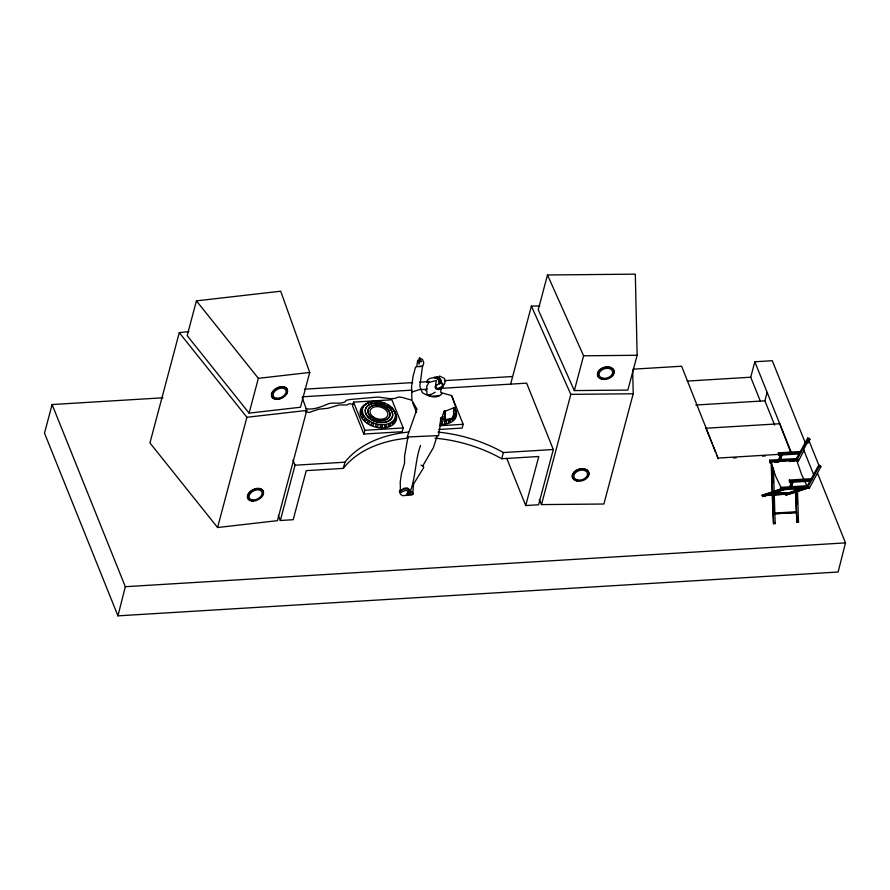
<?xml version="1.0" encoding="UTF-8"?>
<svg xmlns="http://www.w3.org/2000/svg" width="890" height="890" viewBox="0 0 890 890"><rect width="100%" height="100%" fill="white"/><g stroke="black" fill="none" stroke-linecap="round" stroke-linejoin="round"><path stroke-width="1.33" d="M440.561 417.688L444.889 419.668L453.355 418.1L453.856 407.765L453.455 411.803M442.241 383.089A4.072 2.67 -24.2 0 1 442.842 384.324L442.408 385.848L440.138 387.762L440.928 389.186L440.761 392.123L442.007 393.736C436.145 399.666 428.301 396.083 422.349 392.735L421.003 389.086L411.703 392.123M444.889 419.668L444.444 411.247L444.889 419.668L445.434 411.169L455.669 407.03L451.775 395.638L441.44 392.768M444.933 414.918L444.599 417.41L442.208 416.42M420.547 445.412C414.862 461.031 415.919 478.431 409.467 493.572L407.72 493.116L406.341 494.061L408.421 494.885L408.855 494.351L409.178 490.145L408.343 489.322C405.362 488.065 401.257 489.444 399.732 492.337L400.745 494.462L402.547 495.674L412.103 494.985L413.238 493.794L413.094 492.537L410.446 491.636M407.965 436.89L404.572 456.203L404.572 463.134L401.524 473.157L400.244 481.991L400.4 489.311L399.299 491.414L404.294 488.209L407.397 487.965L409.645 489.845L407.72 493.116M817.654 473.602L845.5 542.878L838.124 572.014L117.947 615.847L125.323 586.699L52.11 404.538L163.026 397.786M445.434 411.169L443.976 411.28L440.639 422.405L438.559 435.866L437.224 435.655L433.463 447.525L422.705 466.015M52.11 404.538L44.5 433.118L117.947 615.847M188.858 331.57L179.279 332.671L149.943 442.92L217.572 527.525L277.435 520.661L306.772 410.424L302.111 397.374M196.423 300.865L187.167 335.652L249.1 413.127L300.464 407.242L309.731 372.454L280.695 291.208L196.423 300.865L258.356 378.339L249.1 413.127M217.572 527.525L246.908 417.276L179.279 332.671M408.143 438.136A113.709 75.784 14.9 0 0 343.306 468.385L306.26 470.643L293.199 519.704L280.328 520.494L295.035 465.225L292.966 460.097M353.553 402.124L352.551 405.896L363.865 434.053L402.202 431.717L403.214 427.945L391.889 399.788L353.553 402.124L364.867 430.282L363.865 434.053M343.306 468.385L344.953 462.188A113.709 75.784 14.9 0 1 408.466 432.062M419.724 358.058L422.483 359.438L423.762 362.586L423.228 365.1L422.594 366.213L416.698 366.624L417.699 360.239L418.778 360.261L418.856 364.11L420.191 361.429L419.001 358.703L419.557 357.914L421.66 361.863M451.842 396.139L463.156 424.296L462.155 428.068L438.87 429.481M510.571 384.38L531.397 306.093L539.718 306.015M547.495 274.977L538.239 309.764L574.339 390.577L627.873 390.076L637.14 355.288L635.315 274.153L547.495 274.977L583.595 355.789L574.339 390.577M434.988 438.18A113.709 75.784 14.9 0 1 501.738 458.751L503.384 452.554L553.302 449.517L538.595 504.775L525.723 505.553L506.744 458.339M525.723 505.553L538.784 456.492L501.738 458.751M632.69 370.229L633.213 393.769L603.887 504.018L541.487 504.597L570.824 394.348L531.397 306.093M633.068 369.183L681.606 366.224L718.297 458.84L716.761 455.013M760.461 401.446L750.726 377.215L754.831 361.774L772.275 360.706L805.795 444.099M774.623 425.053L764.888 400.823L767.135 392.379M799.087 453.822L796.439 458.539L769.694 460.163L769.839 462.666L771.63 462.555L772.531 491.781L781.331 489.266M791.021 453.11L779.44 422.984M769.839 462.666L769.694 460.163M808.02 443.064L809.922 439.493L809.444 438.292L807.697 438.069L800.366 451.508L778.416 452.843L778.605 455.168L800.232 453.856L796.928 459.752L770.184 461.376M778.605 455.168L778.416 452.843M810.022 481.034L807.375 485.751L780.63 487.375L780.285 488.666L780.775 489.878L809.399 488.132L820.858 466.705L820.38 465.503L818.633 465.281L811.302 478.72L811.791 479.933L789.842 481.268L789.352 480.055L811.302 478.72M780.775 489.878L780.63 487.375M789.352 480.055L789.541 482.38L811.168 481.067L807.864 486.964L781.12 488.588M789.541 482.38L789.842 481.268M778.872 460.564L780.352 454.111L778.872 460.564L780.363 460.475L782.11 454.679L780.608 454.768M780.363 460.475L781.498 455.179M790.932 482.48L789.808 487.776L791.299 487.687L793.046 481.891M789.808 487.776L791.555 481.98M792.434 482.391L791.299 487.687M399.732 492.337L400.155 491.191M374.812 401.835L377.104 401.835M796.583 461.042L798.464 460.92L804.193 450.207M778.906 454.056L800.855 452.721L808.176 439.282L807.697 438.069M811.791 479.933L819.123 466.493L818.633 465.281M435.878 384.435L436.423 385.637L435.666 384.547L436.322 380.553L428.947 382.377L426.677 386.382L426.955 388.418L425.409 390.443L426.933 390.944L426.966 394.248L427.645 394.826L431.294 394.381L435.21 392.234M399.91 492.749L405.384 490.446L407.13 490.579L408.744 492.159M364.7 404.861C367.492 403.036 361.952 406.808 364.689 405.039M440.928 389.186L441.985 388.118L441.44 386.905M416.698 366.624L415.508 367.158L413.105 376.214L411.558 386.85L411.925 400.5L416.976 409.133L407.197 437.001L437.224 435.655M381.398 402.736L379.563 401.98M440.127 387.762L438.125 388.296A4.072 2.67 -24.2 0 1 435.7 387.639L435.277 387.072A4.072 2.67 -24.2 0 1 435.099 386.394M407.309 495.263L408.421 494.885M772.587 493.583L764.232 496.397L762.597 496.498L762.107 495.296L772.097 491.925L771.185 462.678M772.531 491.781L780.886 488.966M772.487 492.248L762.107 495.296M783.723 488.454L784.201 489.667L774.222 493.038L775.168 523.62L773.532 523.709L772.576 493.138L782.566 489.767L782.076 488.554M762.597 496.498L772.131 493.282L773.532 523.709M773.933 493.627L789.041 492.659L789.319 493.928L767.636 495.252L767.358 493.972M795.771 487.698L795.849 490.357L801.812 488.343M788.318 493.349L795.805 490.824M798.686 489.856L801.067 489.055M807.519 488.254L797.54 491.614L798.486 522.196L796.85 522.297L795.894 491.714L805.884 488.343M795.326 487.853L795.404 490.512L785.425 493.872L785.915 495.085L795.449 491.859L796.85 522.297M795.905 492.17L785.915 495.085M371.508 402.325L370.529 402.369L372.765 401.802M439.604 395.538L431.572 396.317L427.378 395.06M419.312 366.669L422.516 366.213L419.88 385.726L420.703 389.141M408.877 494.039L413.238 493.794M258.356 378.339L309.731 372.454M246.908 417.276L306.772 410.424M304.458 389.186L412.615 382.6M419.546 382.177L429.247 381.588M444.499 380.653L512.44 376.526M302.889 396.773L411.992 390.132M420.28 389.62L427.189 389.208M441.006 388.363L526.635 383.156L553.302 449.517M687.169 381.087L750.726 377.215M695.802 405.028L764.888 400.823M364.867 430.282L403.214 427.945M439.882 425.709L463.156 424.296M779.228 423.774L705.993 428.235L712.145 443.543M295.035 465.225L344.953 462.188M718.508 458.05L779.306 454.345M733.494 457.916L736.264 457.749M762.519 456.147L765.278 455.98M778.605 459.907L780.096 459.819M774.623 462.377L778.683 462.121M789.519 461.465L794.948 461.131M792.167 487.308L797.64 486.975M795.849 490.357L797.496 490.257L797.407 487.598M772.576 493.138L774.222 493.038M795.894 491.714L797.54 491.614M770.073 493.805L789.041 492.659M774.4 513.085L796.072 511.761M774.411 513.719L796.539 512.484L774.867 513.808M125.323 586.699L845.5 542.878M583.595 355.789L637.14 355.288M570.824 394.348L633.213 393.769M441.307 383.657L439.994 382.822L438.993 383L439.349 383.801A4.072 2.67 -24.2 0 0 436.656 385.337L436.078 386.071A4.072 2.67 -24.2 0 0 435.822 388.274L436.245 388.841A4.072 2.67 -24.2 0 0 440.672 388.974L442.942 387.05L443.387 385.537A4.072 2.67 -24.2 0 0 441.307 383.657A11.192 7.343 -24.2 0 0 436.623 377.204L434.42 377.049L434.365 377.683A10.847 7.109 -24.2 0 1 439.349 383.801M808.176 439.282L809.922 439.493M819.123 466.493L820.858 466.705M353.352 404.394L349.269 403.726L347.167 404.961L339.034 404.972L327.876 408.288L318.553 409.211L309.342 412.404L305.637 411.792M411.792 491.658L412.893 491.836L413.594 483.993L423.673 467.662L423.54 466.438L420.992 465.125M380.653 402.747L379.585 402.425M305.893 408.699C313.636 410.19 321.702 406.574 328.744 403.637C334.251 402.258 340.002 404.383 345.32 401.746L346.054 400.333L350.215 399.476L378.05 397.029L390.521 398.731L395.093 398.42L398.253 397.04L401.991 397.374L411.447 400.099M385.381 403.615L383.835 403.203L384.124 403.682M428.947 382.377L426.944 382.366L427.968 381.387L426.978 381.087L427.667 379.963L430.07 378.317L434.365 377.683A10.891 6.308 -25.4 0 1 439.082 382.322M389.675 406.241L387.973 405.317M392.724 408.955L391.344 407.509L391.6 408.043M454.456 407.909L454.968 408.755L454.334 407.598M394.515 411.558C396.017 414.117 392.913 408.644 394.359 411.291M807.208 486.396L801.645 474.648L796.75 460.397L770.773 461.977L775.668 476.228L781.231 487.976M442.831 384.424L443.376 385.626L444.755 383.49L445.167 380.764L444.41 378.439L439.493 376.003L439.593 376.837L436.623 377.204A11.247 6.53 -25.1 0 1 440.939 382.856M435.522 387.406L435.844 388.696L435.399 387.239M539.24 499.557L541.487 504.597M819.167 466.015L808.71 440.016L803.581 449.561L814.027 475.56M800.366 451.508L800.855 452.721M797.974 459.718L798.464 460.92M808.921 486.93L809.399 488.132M796.439 458.539L796.928 459.752M807.375 485.751L807.864 486.964M754.831 361.774L791.232 452.32M798.486 522.196L797.874 517.001M774.689 522.408L775.168 523.62M713.168 446.09L715.738 452.465M412.493 402.247L416.609 412.482M278.281 515.388L280.328 520.494M788.829 492.726L789.107 494.006L767.436 495.318L767.158 494.05M453.066 415.853L453.355 418.1M797.095 491.758L797.462 503.718M773.432 467.773L774.178 491.68M773.065 470.554L773.443 482.525M773.855 495.841L774.311 510.448M437.936 432.106A113.709 75.784 14.9 0 1 503.384 452.554M438.803 382.6A4.072 2.67 -24.2 0 1 441.596 382.678M275.8 398.965A8.533 5.474 -26.6 0 1 272.262 392.067A8.533 5.474 -26.6 0 1 283.02 386.627A8.533 5.474 -26.6 0 1 286.569 393.514M281.919 397.663A8.533 5.474 -26.6 0 1 277.78 398.931M250.046 500.269A8.533 5.474 -26.6 0 1 249.4 492.215A8.533 5.474 -26.6 0 1 260.714 488.732A8.533 5.474 -26.6 0 1 261.349 496.798M253.739 500.647A8.533 5.474 -26.6 0 1 251.77 500.67M606.279 378.851A8.533 5.874 -17 0 1 597.568 373.01A8.533 5.874 -17 0 1 609.428 366.98A8.533 5.874 -17 0 1 611.997 375.936M576.865 480.667A8.533 5.874 -17 0 1 573.85 472.19A8.533 5.874 -17 0 1 586.588 469.631A8.533 5.874 -17 0 1 585.186 478.998M395.905 413.961A18.623 12.416 14.9 0 1 385.059 427.756A18.623 12.416 14.9 0 1 362.019 418.322A18.623 12.416 14.9 0 1 368.849 402.881M369.884 402.625A18.623 12.416 14.9 0 1 372.076 402.258M390.977 407.676A18.623 12.416 14.9 0 1 395.394 412.849M454.69 408.098A18.623 12.416 14.9 0 1 439.983 424.219M454.779 408.321A16.888 11.258 14.9 0 1 440.383 420.926M442.764 418.945A13.973 9.312 14.9 0 1 440.428 418.945M442.82 418.734A13.973 9.312 14.9 0 1 440.483 418.734M360.706 410.857C362.575 411.736 362.241 407.22 360.706 410.857M395.449 416.865L396.117 418.823L395.449 416.865M455.402 413.216L456.058 415.174L455.402 413.216M394.27 420.113C394.559 424.43 396.161 417.955 394.27 420.113M454.223 416.464C454.501 420.781 456.103 414.317 454.223 416.464M361.596 408.243L363.253 406.808L361.596 408.243M395.327 413.483L396.117 415.663L395.327 413.483M455.28 409.834L456.069 412.014L455.324 409.856M366.802 403.582L368.849 402.636L366.914 403.504M276.656 398.242A6.987 4.483 -26.6 0 0 286.157 391.177A6.987 4.483 -26.6 0 0 276.011 390.154A6.987 4.483 -26.6 0 0 276.656 398.242M276 399.354A8.533 5.474 -26.6 0 0 287.615 390.732A8.533 5.474 -26.6 0 0 275.221 389.486A8.533 5.474 -26.6 0 0 276 399.354M252.627 499.946A6.987 4.483 -26.6 0 0 262.127 492.893A6.987 4.483 -26.6 0 0 251.981 491.87A6.987 4.483 -26.6 0 0 252.627 499.946M251.97 501.07A8.533 5.474 -26.6 0 0 263.574 492.448A8.533 5.474 -26.6 0 0 251.191 491.191A8.533 5.474 -26.6 0 0 251.97 501.07M602.841 378.217A6.987 4.806 -17 0 0 612.676 371.976A6.987 4.806 -17 0 0 602.074 369.828A6.987 4.806 -17 0 0 602.841 378.217M602.163 379.296A8.533 5.874 -17 0 0 614.178 371.675A8.533 5.874 -17 0 0 601.24 369.05A8.533 5.874 -17 0 0 602.163 379.296M577.654 479.988A6.987 4.806 -17 0 0 587.5 473.758A6.987 4.806 -17 0 0 576.898 471.6A6.987 4.806 -17 0 0 577.654 479.988M576.987 481.067A8.533 5.874 -17 0 0 589.002 473.458A8.533 5.874 -17 0 0 576.064 470.821A8.533 5.874 -17 0 0 576.987 481.067M381.543 427.278A1.168 1.101 -44.9 0 0 382.211 425.409A1.168 1.101 -44.9 0 0 380.286 425.843A1.168 1.101 -44.9 0 0 381.543 427.278M363.331 417.366A1.168 0.812 -70.4 0 0 363.265 415.474A1.168 0.812 -70.4 0 0 362.019 416.876A1.168 0.812 -70.4 0 0 363.331 417.366M367.57 421.593A1.168 1.068 85 0 0 368.493 423.351A1.168 1.068 85 0 0 369.417 421.626A1.168 1.068 85 0 0 367.57 421.593M385.982 426.955A1.168 1.012 -63.8 0 0 386.382 424.997A1.168 1.012 -63.8 0 0 384.647 425.787A1.168 1.012 -63.8 0 0 385.982 426.955M361.774 414.206A1.168 0.634 -61.8 0 0 362.174 412.382A1.168 0.634 -61.8 0 0 360.839 413.605A1.168 0.634 -61.8 0 0 361.774 414.206M367.514 419.613A16.888 11.258 14.9 0 0 395.049 417.933A16.888 11.258 14.9 0 0 374.245 401.268A16.888 11.258 14.9 0 0 367.514 419.613M365.946 420.291A1.168 0.957 -80.6 0 0 365.423 418.422A1.168 0.957 -80.6 0 0 364.31 420.002A1.168 0.957 -80.6 0 0 365.946 420.291M371.386 417.176A11.247 7.498 14.9 0 0 389.731 416.053A11.247 7.498 14.9 0 0 375.869 404.95A11.247 7.498 14.9 0 0 371.386 417.176M371.319 424.107A1.168 1.124 56.6 0 0 372.921 425.309A1.168 1.124 56.6 0 0 373.11 423.329A1.168 1.124 56.6 0 0 371.319 424.107M376.047 426.455A1.168 1.135 -2.4 0 0 377.972 425.854A1.168 1.135 -2.4 0 0 376.492 424.519A1.168 1.135 -2.4 0 0 376.047 426.455M371.33 417.388A11.247 7.498 14.9 0 0 389.675 416.264A11.247 7.498 14.9 0 0 375.814 405.161A11.247 7.498 14.9 0 0 371.33 417.388M389.92 425.798A1.168 0.89 -75.3 0 0 390.02 423.807A1.168 0.89 -75.3 0 0 388.618 424.919A1.168 0.89 -75.3 0 0 389.92 425.798M369.539 418.255A13.973 9.312 14.9 0 0 392.323 416.865A13.973 9.312 14.9 0 0 375.113 403.07A13.973 9.312 14.9 0 0 369.539 418.255M393.069 423.874A1.168 0.723 -84.5 0 0 392.902 421.916A1.168 0.723 -84.5 0 0 391.9 423.284A1.168 0.723 -84.5 0 0 393.069 423.874M369.483 418.456A13.973 9.312 14.9 0 0 392.268 417.076A13.973 9.312 14.9 0 0 375.057 403.281A13.973 9.312 14.9 0 0 369.483 418.456M372.776 416.542A9.111 6.074 14.9 0 0 387.628 415.63A9.111 6.074 14.9 0 0 376.403 406.641A9.111 6.074 14.9 0 0 372.776 416.542M441.484 423.629A1.168 1.101 -44.9 0 0 442.163 421.76A1.168 1.101 -44.9 0 0 440.227 422.205A1.168 1.101 -44.9 0 0 441.484 423.629M445.935 423.306A1.168 1.012 -63.8 0 0 446.324 421.348A1.168 1.012 -63.8 0 0 444.599 422.138A1.168 1.012 -63.8 0 0 445.935 423.306M449.862 422.149A1.168 0.89 -75.3 0 0 449.973 420.158A1.168 0.89 -75.3 0 0 448.56 421.27A1.168 0.89 -75.3 0 0 449.862 422.149M453.01 420.225A1.168 0.723 -84.5 0 0 452.854 418.267A1.168 0.723 -84.5 0 0 451.853 419.635A1.168 0.723 -84.5 0 0 453.01 420.225"/></g></svg>
